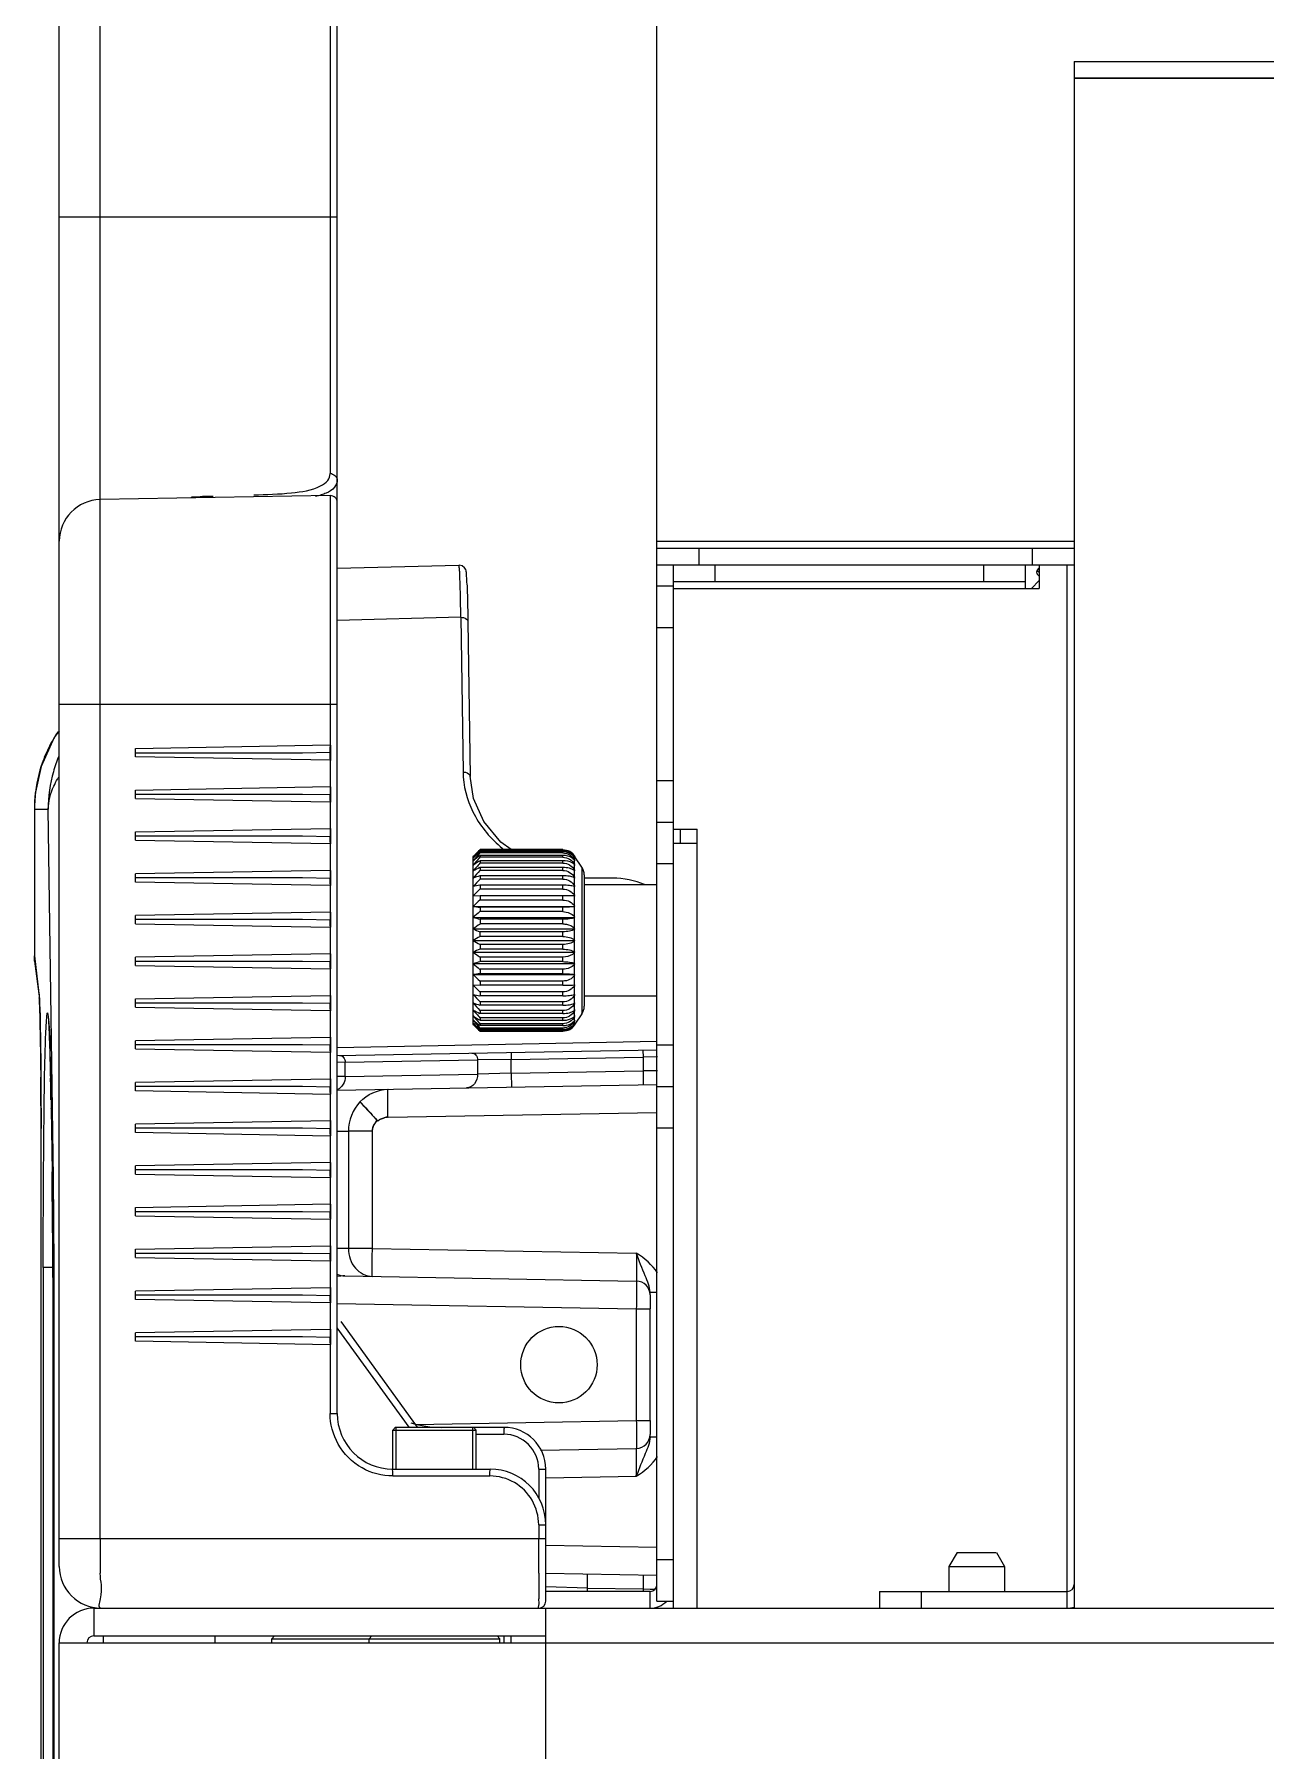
# Model space of a CAD drawing. Header units: millimetres. Extents: x 10297564 to 11610295, y -9287743 to -8409454.
# Drawn here: x 10484509 to 10486286, y -9109361 to -9106885 of the extents above; entities that cross this region are included whole.
import ezdxf

# ---------------------------------------------------------------- set-up
doc = ezdxf.new("R2010")
doc.units = ezdxf.units.MM
doc.header["$LTSCALE"] = 100
doc.layers.add('-0', color=7, linetype='Continuous')

# ---------------------------------------------------------------- blocks, each defined once
blk = doc.blocks.new('인버터 외형도')
at = {"layer": '-0', "linetype": 'Continuous'}
for p, q in [((86854.2, 29487.4), (86854.2, 31526.4)), ((86553.2, 29321.9), (86553.2, 31484.5)), ((86597.6, 29352), (86597.6, 31454.4)), ((86846.5, 31458.7), (86846.5, 30504.4)), ((87200.3, 30405.4), (87200.3, 31311.4)), ((87651.8, 30950.2), (87651.8, 30932.1)), ((87651.8, 30950.2), (98803.1, 30950.2)), ((87651.8, 30932.1), (87651.8, 29276.7)), ((88243.2, 30932.1), (87651.8, 30932.1)), ((87651.8, 30932.1), (88268.8, 30932.1)), ((86854.2, 30781.6), (86553.2, 30781.6)), ((86846.5, 30480.5), (86597.6, 30476.2)), ((86696.1, 30478), (86696.1, 30477.9)), ((86846.5, 30480.5), (86846.5, 30210.3)), ((87200.3, 30431), (87651.8, 30431)), ((87200.3, 30423.5), (87651.8, 30423.5)), ((87245.5, 30423.5), (87245.5, 30405.4)), ((87606.7, 30405.4), (87606.7, 30423.5)), ((86854.2, 30401.8), (86986, 30405.2)), ((86986, 30405.2), (86986.1, 30405.2)), ((87200.3, 29284.3), (87200.3, 30405.4)), ((87200.3, 30405.4), (87651.8, 30405.4)), ((87218.4, 30385.7), (87218.4, 30405.4)), ((87263.5, 30387.4), (87263.5, 30405.4)), ((87554, 30387.4), (87554, 30405.4)), ((87599.1, 30379.8), (87599.1, 30405.4)), ((87612, 30399.6), (87614.2, 30401.8)), ((87614.2, 30405.4), (87614.2, 30379.8)), ((87644.3, 29276.7), (87644.3, 30405.4)), ((86994.8, 30383.9), (86994.6, 30387.6)), ((87200.3, 30382.8), (87218.4, 30382.8)), ((87218.4, 30387.4), (87599.1, 30387.4)), ((87218.4, 30122.5), (87218.4, 30386.1)), ((87605.6, 30379.8), (87614.2, 30388.7)), ((87612, 30399.6), (87614.2, 30397.5)), ((87612, 30395.4), (87614.2, 30393.2)), ((87218.4, 30379.8), (87614.2, 30379.8)), ((86988, 30348.8), (86854.2, 30345.3)), ((86988, 30348.8), (86990.4, 30181.4)), ((86995.6, 30344.1), (86998, 30176.7)), ((87200.3, 30337.7), (87218.4, 30337.7)), ((86553.2, 30254.9), (86854.2, 30254.9)), ((86553.2, 30225.9), (86547.9, 30218.8)), ((86846.5, 30210.3), (86636, 30206.6)), ((86636, 30197.8), (86636, 30206.7)), ((86636, 30202.2), (86695.9, 30202.2)), ((86846.5, 30194.2), (86636, 30197.9)), ((86695.9, 30202.2), (86816.5, 30202.2)), ((86816.5, 30202.2), (86846.7, 30202.8)), ((86846.8, 30210.5), (86846.8, 30194)), ((86846.5, 30194.2), (86846.5, 30165.2)), ((86527.5, 30159.7), (86527.5, 30159.6)), ((86846.5, 30165.2), (86636, 30161.5)), ((86636, 30152.6), (86636, 30161.6)), ((86846.7, 30161.3), (86846.7, 30157.1)), ((86846.8, 30165.3), (86846.8, 30148.9)), ((87200.3, 30172.2), (87218.4, 30172.2)), ((86526.4, 30141.1), (86526.4, 29982.4)), ((86526.4, 30141.1), (86541.5, 30141.1)), ((86547, 29741.9), (86541.5, 30141.1)), ((86695.9, 30157.1), (86636, 30157.1)), ((86636, 30152.7), (86846.5, 30149.1)), ((86816.5, 30157.1), (86695.9, 30157.1)), ((86846.7, 30156.6), (86816.5, 30157.1)), ((86846.5, 30149.1), (86846.5, 30120)), ((87200.3, 30127), (87218.4, 30127)), ((87218.4, 30119.5), (87218.4, 30122.5)), ((86846.5, 30120), (86636, 30116.3)), ((86636, 30107.5), (86636, 30116.5)), ((86695.9, 30112), (86636, 30112)), ((86636, 30107.6), (86846.5, 30103.9)), ((86816.5, 30112), (86695.9, 30112)), ((86846.7, 30111.4), (86816.5, 30112)), ((86846.5, 30103.9), (86846.5, 30074.9)), ((86846.7, 30116.1), (86846.7, 30112)), ((86846.8, 30120.2), (86846.8, 30103.7)), ((87218.4, 29886.2), (87218.4, 30119.5)), ((87218.4, 30119.5), (87244, 30119.5)), ((87218.4, 30104.4), (87244, 30104.4)), ((87225.9, 30104.4), (87225.9, 30119.5)), ((87244, 29276.7), (87244, 30119.5)), ((87001.2, 29908.4), (87001.2, 30089.8)), ((87001.9, 30089), (87001.2, 30088.5)), ((87007.1, 30095.7), (87008.6, 30097.2)), ((87008.8, 30097.1), (87007.3, 30095.6)), ((87008, 30095.7), (87008.8, 30096.5)), ((87008.6, 30097.2), (87008.8, 30097.4)), ((87098.5, 30097.4), (87008.8, 30097.4)), ((87008.8, 30097.1), (87008.8, 30096.5)), ((87098.5, 30097.1), (87008.8, 30097.1)), ((87098.5, 30096.5), (87008.8, 30096.5)), ((87008.8, 30095), (87008.8, 30093.8)), ((87098.5, 30095), (87008.8, 30095)), ((87098.5, 30093.8), (87008.8, 30093.8)), ((87008.8, 30091.1), (87008.8, 30089.2)), ((87098.5, 30091.1), (87008.8, 30091.1)), ((87098.5, 30089.2), (87008.8, 30089.2)), ((87008.8, 30085.4), (87008.8, 30082.9)), ((87098.5, 30085.4), (87008.8, 30085.4)), ((87098.5, 30096.5), (87098.5, 30097.1)), ((87098.5, 30093.8), (87098.5, 30095)), ((87098.5, 30089.2), (87098.5, 30091.1)), ((87098.5, 30082.9), (87098.5, 30085.4)), ((87111, 30089.3), (87111, 30090.6)), ((87111, 30090.6), (87111.6, 30089.8)), ((87111.6, 30089.8), (87111, 30090.6)), ((87111.1, 30089.2), (87111, 30089.3)), ((87111, 30086.3), (87111, 30089.2)), ((87111, 30089.2), (87111.6, 30088.5)), ((87111.2, 30086.1), (87111, 30086.3)), ((87111, 30081.6), (87111, 30086)), ((87111, 30086), (87111.6, 30085.4)), ((87111.6, 30088.5), (87111.1, 30089.2)), ((87111.6, 30085.4), (87111.2, 30086.1)), ((87119.1, 30078.6), (87111.6, 30089.8)), ((86846.5, 30074.9), (86636, 30071.2)), ((86636, 30062.3), (86636, 30071.3)), ((86695.9, 30066.8), (86636, 30066.8)), ((86816.5, 30066.8), (86695.9, 30066.8)), ((86846.7, 30066.3), (86816.5, 30066.8)), ((86846.7, 30071), (86846.7, 30066.8)), ((86846.8, 30075), (86846.8, 30058.6)), ((87098.5, 30082.9), (87008.8, 30082.9)), ((87008.8, 30078.1), (87008.8, 30074.9)), ((87098.5, 30078.1), (87008.8, 30078.1)), ((87098.5, 30074.9), (87008.8, 30074.9)), ((87008.8, 30069.2), (87008.8, 30065.5)), ((87098.5, 30069.2), (87008.8, 30069.2)), ((87098.5, 30074.9), (87098.5, 30078.1)), ((87098.5, 30065.5), (87098.5, 30069.2)), ((87111.2, 30081.3), (87111, 30081.6)), ((87111, 30075.3), (87111, 30081.2)), ((87111, 30081.2), (87111.6, 30080.6)), ((87111.3, 30074.9), (87111, 30075.3)), ((87111, 30067.5), (87111, 30074.7)), ((87111, 30074.7), (87111.6, 30074.3)), ((87111.3, 30067), (87111, 30067.5)), ((87111, 30058.3), (87111, 30066.8)), ((87111, 30066.8), (87111.6, 30066.5)), ((87111.6, 30080.6), (87111.2, 30081.3)), ((87111.6, 30074.3), (87111.3, 30074.9)), ((87111.6, 30066.5), (87111.3, 30067)), ((87119.1, 30078.6), (87119.1, 29919.6)), ((87121.6, 30070.2), (87121.6, 29927.9)), ((87152.2, 30066.4), (87121.6, 30066.6)), ((87218.4, 30081.9), (87200.3, 30081.9)), ((87218.4, 29276.7), (87218.4, 30081.9)), ((86636, 30062.4), (86846.5, 30058.8)), ((86846.5, 30058.8), (86846.5, 30029.7)), ((87098.5, 30065.5), (87008.8, 30065.5)), ((87008.8, 30058.9), (87008.8, 30054.8)), ((87098.5, 30058.9), (87008.8, 30058.9)), ((87098.5, 30054.8), (87008.8, 30054.8)), ((87098.5, 30054.8), (87098.5, 30058.9)), ((87111.3, 30057.9), (87111, 30058.3)), ((87111, 30048), (87111, 30057.6)), ((87111, 30057.6), (87111.6, 30057.4)), ((87111.3, 30047.6), (87111, 30048)), ((87111.6, 30057.4), (87111.3, 30057.9)), ((87200.3, 30059.3), (87121.6, 30059.3)), ((86846.5, 30029.7), (86636, 30026)), ((86846.8, 30029.9), (86846.8, 30013.4)), ((87008.8, 30047.5), (87001.2, 30047.2)), ((87001.2, 30036), (87111.6, 30036)), ((87008.8, 30047.5), (87008.8, 30042.9)), ((87098.5, 30047.5), (87008.8, 30047.5)), ((87098.5, 30042.9), (87008.8, 30042.9)), ((87008.8, 30035.1), (87008.8, 30030.3)), ((87098.5, 30035.1), (87008.8, 30035.1)), ((87098.5, 30030.3), (87008.8, 30030.3)), ((87098.5, 30042.9), (87098.5, 30047.5)), ((87098.5, 30030.3), (87098.5, 30035.1)), ((87111, 30036.8), (87111, 30047.2)), ((87111, 30047.2), (87111.6, 30047.2)), ((87111.6, 30036), (87111, 30036.8)), ((87111, 30035.9), (87111.6, 30036)), ((87111, 30024.8), (87111, 30035.9)), ((87111.6, 30047.2), (87111.3, 30047.6)), ((86636, 30017.2), (86636, 30026.2)), ((86695.9, 30021.7), (86636, 30021.7)), ((86636, 30017.3), (86846.5, 30013.6)), ((86816.5, 30021.7), (86695.9, 30021.7)), ((86846.7, 30021.1), (86816.5, 30021.7)), ((86846.5, 30013.6), (86846.5, 29984.6)), ((86846.7, 30025.8), (86846.7, 30021.7)), ((87001.2, 30024.1), (87111.6, 30024.1)), ((87001.2, 30011.7), (87111.6, 30011.7)), ((87008.8, 30022), (87008.8, 30017)), ((87098.5, 30022), (87008.8, 30022)), ((87098.5, 30017), (87008.8, 30017)), ((87098.5, 30017), (87098.5, 30022)), ((87111.6, 30024.1), (87111, 30024.8)), ((87111, 30023.9), (87111.6, 30024.1)), ((87111, 30012.3), (87111, 30023.9)), ((87111.6, 30011.7), (87111, 30012.3)), ((87111, 30011.4), (87111.6, 30011.7)), ((87111, 29999.6), (87111, 30011.4)), ((87001.2, 29999.1), (87111.6, 29999.1)), ((87008.8, 30003.4), (87008.8, 30008.5)), ((87098.5, 30008.5), (87008.8, 30008.5)), ((87098.5, 30003.4), (87008.8, 30003.4)), ((87008.8, 29994.8), (87008.8, 29989.7)), ((87098.5, 29994.8), (87008.8, 29994.8)), ((87098.5, 30003.4), (87098.5, 30008.5)), ((87098.5, 29989.7), (87098.5, 29994.8)), ((87111.6, 29999.1), (87111, 29999.6)), ((87111, 29998.6), (87111.6, 29999.1)), ((87111, 29986.8), (87111, 29998.6)), ((86526.7, 29976.8), (86526.4, 29982.4)), ((86526.4, 29982.4), (86531.4, 29941.6)), ((86526.7, 29976.8), (86531.8, 29936)), ((86846.5, 29984.6), (86636, 29980.9)), ((86636, 29972), (86636, 29981)), ((86695.9, 29976.5), (86636, 29976.5)), ((86816.5, 29976.5), (86695.9, 29976.5)), ((86846.7, 29976), (86816.5, 29976.5)), ((86846.7, 29980.7), (86846.7, 29976.5)), ((86846.8, 29984.7), (86846.8, 29968.3)), ((87001.2, 29986.5), (87111.6, 29986.5)), ((87001.2, 29974.1), (87111.6, 29974.1)), ((87098.5, 29989.7), (87008.8, 29989.7)), ((87008.8, 29981.2), (87008.8, 29976.2)), ((87098.5, 29981.2), (87008.8, 29981.2)), ((87098.5, 29976.2), (87008.8, 29976.2)), ((87098.5, 29976.2), (87098.5, 29981.2)), ((87111.6, 29986.5), (87111, 29986.8)), ((87111, 29985.9), (87111.6, 29986.5)), ((87111, 29974.3), (87111, 29985.9)), ((87111.6, 29974.1), (87111, 29974.3)), ((87111, 29973.4), (87111.6, 29974.1)), ((87111, 29962.3), (87111, 29973.4)), ((86636, 29972.1), (86846.5, 29968.5)), ((86846.5, 29968.5), (86846.5, 29939.4)), ((87001.2, 29962.2), (87111.6, 29962.2)), ((87008.8, 29967.9), (87008.8, 29963.1)), ((87098.5, 29967.9), (87008.8, 29967.9)), ((87098.5, 29963.1), (87008.8, 29963.1)), ((87008.8, 29955.2), (87008.8, 29950.7)), ((87098.5, 29955.2), (87008.8, 29955.2)), ((87098.5, 29963.1), (87098.5, 29967.9)), ((87098.5, 29950.7), (87098.5, 29955.2)), ((87111.6, 29962.2), (87111, 29962.3)), ((87111, 29961.4), (87111.6, 29962.2)), ((87111, 29951), (87111, 29961.4)), ((86531.4, 29941.6), (86531.8, 29936)), ((86846.5, 29939.4), (86636, 29935.7)), ((86846.8, 29939.6), (86846.8, 29923.1)), ((87001.2, 29951), (87008.8, 29950.7)), ((87098.5, 29950.7), (87008.8, 29950.7)), ((87008.8, 29943.4), (87008.8, 29939.3)), ((87098.5, 29943.4), (87008.8, 29943.4)), ((87098.5, 29939.3), (87008.8, 29939.3)), ((87098.5, 29939.3), (87098.5, 29943.4)), ((87111.6, 29951), (87111, 29951)), ((87111, 29950.2), (87111.4, 29950.7)), ((87111, 29940.6), (87111, 29950.2)), ((87111.6, 29940.8), (87111, 29940.6)), ((87111, 29939.9), (87111.4, 29940.4)), ((87111, 29931.4), (87111, 29939.9)), ((87111.4, 29950.7), (87111.6, 29951)), ((87111.4, 29940.4), (87111.6, 29940.8)), ((87200.3, 29938.9), (87121.6, 29938.9)), ((86636, 29926.9), (86636, 29935.9)), ((86695.9, 29931.4), (86636, 29931.4)), ((86636, 29927), (86846.5, 29923.3)), ((86816.5, 29931.4), (86695.9, 29931.4)), ((86846.7, 29930.8), (86816.5, 29931.4)), ((86846.5, 29923.3), (86846.5, 29894.3)), ((86846.7, 29935.5), (86846.7, 29931.4)), ((87008.8, 29932.7), (87008.8, 29929)), ((87098.5, 29932.7), (87008.8, 29932.7)), ((87098.5, 29929), (87008.8, 29929)), ((87008.8, 29923.3), (87008.8, 29920.1)), ((87098.5, 29923.3), (87008.8, 29923.3)), ((87098.5, 29920.1), (87008.8, 29920.1)), ((87098.5, 29929), (87098.5, 29932.7)), ((87098.5, 29920.1), (87098.5, 29923.3)), ((87111.6, 29931.7), (87111, 29931.4)), ((87111, 29930.7), (87111.3, 29931.2)), ((87111, 29923.4), (87111, 29930.7)), ((87111.6, 29923.9), (87111, 29923.4)), ((87111, 29922.9), (87111.3, 29923.4)), ((87111, 29917), (87111, 29922.9)), ((87111.3, 29931.2), (87111.6, 29931.7)), ((87111.3, 29923.4), (87111.6, 29923.9)), ((87119.1, 29919.6), (87111.6, 29908.4)), ((87001.2, 29909.7), (87001.9, 29909.1)), ((87008.6, 29901), (87007.1, 29902.4)), ((87007.3, 29902.6), (87008.8, 29901.1)), ((87008.8, 29901.7), (87008, 29902.4)), ((87008.8, 29900.8), (87008.6, 29901)), ((87008.8, 29915.3), (87008.8, 29912.7)), ((87098.5, 29915.3), (87008.8, 29915.3)), ((87098.5, 29912.7), (87008.8, 29912.7)), ((87008.8, 29909), (87008.8, 29907)), ((87098.5, 29909), (87008.8, 29909)), ((87098.5, 29907), (87008.8, 29907)), ((87008.8, 29904.4), (87008.8, 29903.1)), ((87098.5, 29904.4), (87008.8, 29904.4)), ((87098.5, 29903.1), (87008.8, 29903.1)), ((87008.8, 29901.7), (87008.8, 29901.1)), ((87098.5, 29901.7), (87008.8, 29901.7)), ((87098.5, 29901.1), (87008.8, 29901.1)), ((87098.5, 29900.8), (87008.8, 29900.8)), ((87098.5, 29912.7), (87098.5, 29915.3)), ((87098.5, 29907), (87098.5, 29909)), ((87098.5, 29903.1), (87098.5, 29904.4)), ((87098.5, 29901.1), (87098.5, 29901.7)), ((87111.6, 29917.5), (87111, 29917)), ((87111, 29916.6), (87111.3, 29917.1)), ((87111, 29912.1), (87111, 29916.6)), ((87111.6, 29912.8), (87111, 29912.1)), ((87111, 29911.9), (87111.3, 29912.3)), ((87111, 29909), (87111, 29911.9)), ((87111.6, 29909.7), (87111, 29909)), ((87111, 29908.8), (87111.3, 29909.3)), ((87111, 29907.6), (87111, 29908.8)), ((87111.6, 29908.4), (87111, 29907.6)), ((87111, 29907.6), (87111.6, 29908.4)), ((87111.3, 29917.1), (87111.6, 29917.5)), ((87111.3, 29912.3), (87111.6, 29912.8)), ((87111.3, 29909.3), (87111.6, 29909.7)), ((86846.5, 29894.3), (86636, 29890.6)), ((86636, 29881.7), (86636, 29890.7)), ((86695.9, 29886.2), (86636, 29886.2)), ((86636, 29881.8), (86846.5, 29878.2)), ((86816.5, 29886.2), (86695.9, 29886.2)), ((86846.7, 29885.7), (86816.5, 29886.2)), ((86846.7, 29890.4), (86846.7, 29886.2)), ((86846.8, 29894.4), (86846.8, 29878)), ((86854.2, 29883.3), (87200.3, 29890.3)), ((86854.2, 29874.8), (87200.3, 29880.8)), ((87185.2, 29880.5), (87185.3, 29873)), ((87200.3, 29886.2), (87218.4, 29886.2)), ((86846.5, 29878.2), (86846.5, 29849.1)), ((86862.9, 29867.3), (86854.2, 29867.1)), ((86862.9, 29867.3), (87006.2, 29869.8)), ((86862.9, 29852.1), (86862.9, 29867.3)), ((87042.6, 29870.5), (87006.2, 29869.8)), ((87006.2, 29869.8), (87006.2, 29854.6)), ((87042.5, 29878), (87042.6, 29870.5)), ((87042.6, 29870.5), (87185.3, 29873)), ((87042.6, 29855.5), (87042.6, 29870.5)), ((87200.8, 29873.2), (87185.3, 29873)), ((87185.3, 29873), (87185.3, 29858)), ((86533.4, 29858.8), (86533.5, 29851.2)), ((86846.5, 29849.1), (86636, 29845.4)), ((86636, 29836.6), (86636, 29845.6)), ((86846.7, 29845.2), (86846.7, 29841.1)), ((86846.8, 29849.3), (86846.8, 29832.8)), ((86862.9, 29852.1), (86854.2, 29851.9)), ((86862.9, 29852.1), (87006.2, 29854.6)), ((87042.6, 29855.5), (87006.2, 29854.6)), ((87042.6, 29855.5), (87185.3, 29858)), ((87042.6, 29855.5), (87042.9, 29840.4)), ((87200.8, 29858.1), (87185.3, 29858)), ((87185.3, 29858), (87185.5, 29842.9)), ((86544.4, 29826.7), (86544.5, 29817.5)), ((86695.9, 29841.1), (86636, 29841.1)), ((86636, 29836.7), (86846.5, 29833)), ((86816.5, 29841.1), (86695.9, 29841.1)), ((86846.7, 29840.5), (86816.5, 29841.1)), ((86846.5, 29833), (86846.5, 29804)), ((86854.2, 29837.1), (87200.3, 29843.2)), ((87200.3, 29841.1), (87218.4, 29841.1)), ((86544.5, 29817.5), (86545.5, 29749.5)), ((86544.5, 29816.8), (86544.5, 29817.5)), ((86544.5, 29816.8), (86545.5, 29748.8)), ((86909.3, 29808), (87200.3, 29813.1)), ((86533.6, 27478.7), (86533.6, 29795.6)), ((86846.5, 29804), (86636, 29800.3)), ((86636, 29791.4), (86636, 29800.4)), ((86695.9, 29795.9), (86636, 29795.9)), ((86636, 29791.6), (86846.5, 29787.9)), ((86794, 29795.9), (86695.9, 29795.9)), ((86816.5, 29795.9), (86794, 29795.9)), ((86846.7, 29795.4), (86816.5, 29795.9)), ((86846.5, 29787.9), (86846.5, 29758.8)), ((86846.7, 29800.1), (86846.7, 29795.9)), ((86846.8, 29804.2), (86846.8, 29787.7)), ((86854.2, 29792.7), (86866.3, 29792.9)), ((86866.3, 29792.9), (86866.3, 29666)), ((86892.3, 29792.9), (86866.3, 29792.9)), ((86892.3, 29665.7), (86892.3, 29792.9)), ((86897.9, 29804.1), (86897.5, 29804.4)), ((86898.3, 29803.6), (86897.9, 29804.1)), ((87218.4, 29795.9), (87200.3, 29795.9)), ((86846.5, 29758.8), (86636, 29755.2)), ((86636, 29746.3), (86636, 29755.3)), ((86695.9, 29750.8), (86636, 29750.8)), ((86794, 29750.8), (86695.9, 29750.8)), ((86816.5, 29750.8), (86794, 29750.8)), ((86846.7, 29750.3), (86816.5, 29750.8)), ((86846.7, 29754.9), (86846.7, 29750.8)), ((86846.8, 29759), (86846.8, 29742.6)), ((86545.5, 29749.5), (86545.5, 29748.8)), ((86545.5, 29749.5), (86545.5, 29748.9)), ((86545.5, 29748.8), (86545.6, 29742.2)), ((86636, 29746.4), (86846.5, 29742.7)), ((86846.5, 29742.7), (86846.5, 29713.7)), ((86846.5, 29713.7), (86636, 29710)), ((86846.8, 29713.9), (86846.8, 29697.4)), ((86636, 29701.1), (86636, 29710.1)), ((86695.9, 29705.6), (86636, 29705.6)), ((86636, 29701.3), (86846.5, 29697.6)), ((86816.5, 29705.6), (86695.9, 29705.6)), ((86846.7, 29705.1), (86816.5, 29705.6)), ((86846.5, 29697.6), (86846.5, 29668.5)), ((86846.7, 29709.8), (86846.7, 29705.6)), ((86547.5, 29670.8), (86547.4, 28226.4)), ((86846.5, 29668.5), (86636, 29664.9)), ((86636, 29656), (86636, 29665)), ((86695.9, 29660.5), (86636, 29660.5)), ((86816.5, 29660.5), (86695.9, 29660.5)), ((86846.7, 29660), (86816.5, 29660.5)), ((86846.7, 29664.7), (86846.7, 29660.5)), ((86846.8, 29668.7), (86846.8, 29652.3)), ((86866.3, 29666), (86854.2, 29666)), ((86892.3, 29665.7), (86866.3, 29665.7)), ((86892.3, 29665.7), (87178, 29660.7)), ((86536, 29645.4), (86536, 27689.1)), ((86546.5, 29645.4), (86536, 29645.4)), ((86636, 29656.1), (86846.5, 29652.4)), ((86846.5, 29652.4), (86846.5, 29623.4)), ((86846.5, 29623.4), (86636, 29619.7)), ((86846.8, 29623.6), (86846.8, 29607.1)), ((86862.5, 29636.2), (87178, 29630.6)), ((86636, 29610.8), (86636, 29619.8)), ((86695.9, 29615.3), (86636, 29615.3)), ((86636, 29611), (86846.5, 29607.3)), ((86816.5, 29615.3), (86695.9, 29615.3)), ((86846.7, 29614.8), (86816.5, 29615.3)), ((86846.5, 29607.3), (86846.5, 29578.2)), ((86846.7, 29619.5), (86846.7, 29615.3)), ((86854.2, 29606.2), (87178, 29600.6)), ((87192.8, 29615.6), (87192.8, 29618.4)), ((87200.3, 29618.4), (87192.8, 29618.4)), ((87192.8, 29615.6), (87192.8, 29600.6)), ((86941.2, 29472.4), (86858.5, 29586.9)), ((87178, 29600.6), (87178, 29479.6)), ((87178, 29600.6), (87192.8, 29600.6)), ((87192.8, 29548.2), (87192.8, 29600.6)), ((86846.5, 29578.2), (86636, 29574.6)), ((86636, 29565.7), (86636, 29574.7)), ((86695.9, 29570.2), (86636, 29570.2)), ((86636, 29565.8), (86846.5, 29562.1)), ((86816.5, 29570.2), (86695.9, 29570.2)), ((86846.7, 29569.7), (86816.5, 29570.2)), ((86846.7, 29574.4), (86846.7, 29570.2)), ((86846.8, 29578.4), (86846.8, 29562)), ((86932, 29472.4), (86854.2, 29580.1)), ((86846.5, 29562.1), (86846.5, 29487.4)), ((86546.7, 27689.1), (86546.8, 29539.9)), ((87192.8, 29479.6), (87192.8, 29524.1)), ((86846.5, 29487.4), (86854.2, 29487.4)), ((86917.4, 29472.4), (86914.4, 29469.4)), ((86917.4, 29472.4), (87001.7, 29472.4)), ((86918.2, 29427.2), (86918.2, 29472.4)), ((86938.9, 29475.5), (87178, 29479.6)), ((87000.9, 29427.2), (87000.9, 29472.4)), ((87001.7, 29472.4), (87004.7, 29469.4)), ((87001.7, 29472.4), (87034.8, 29472.4)), ((87178, 29479.6), (87192.8, 29479.6)), ((87192.8, 29479.6), (87192.8, 29464.6)), ((86914.4, 29427.2), (86914.4, 29469.4)), ((86914.4, 29469.4), (87004.7, 29469.4)), ((87004.7, 29427.2), (87004.7, 29469.4)), ((87004.7, 29464.8), (87034.7, 29464.8)), ((87192.8, 29461.8), (87192.8, 29464.6)), ((87194.8, 29461.8), (87192.8, 29461.8)), ((87200.3, 29461.8), (87194.8, 29461.8)), ((87074.4, 29447.7), (87178, 29449.5)), ((86914.3, 29419.7), (87019.6, 29419.7)), ((86914.4, 29427.2), (87019.7, 29427.2)), ((87072.3, 29427.2), (87072.3, 29395.5)), ((87072.3, 29427.2), (87079.9, 29427.2)), ((87079.9, 29367), (87079.9, 29427.2)), ((87079.9, 29417.7), (87178, 29419.4)), ((87072.3, 29367), (87072.3, 29352)), ((87072.3, 29367), (87079.9, 29367)), ((87079.9, 29284.3), (87079.9, 29367)), ((86553.2, 29352), (87072.3, 29352)), ((87072.3, 29352), (87079.9, 29352)), ((87200.3, 29342.4), (87079.9, 29344.5)), ((87200.3, 29329.4), (87218.4, 29329.4)), ((87525.2, 29336.9), (87516.4, 29321.6)), ((87525.3, 29336.9), (87567.6, 29336.9)), ((87567.7, 29336.9), (87576.6, 29321.6)), ((87072.3, 29314.5), (87072.3, 29321.4)), ((87079.9, 29314.4), (87200.3, 29312.3)), ((87125.1, 29298.5), (87125.3, 29313.6)), ((87185.5, 29312.5), (87185.3, 29297.5)), ((87516.4, 29321.6), (87516.4, 29294.8)), ((87516.4, 29321.6), (87576.6, 29321.6)), ((87576.6, 29321.6), (87576.6, 29294.8)), ((87125.1, 29298.5), (87079.9, 29299.6)), ((87192.8, 29294.8), (87079.9, 29294.8)), ((87125.1, 29294.8), (87125.1, 29298.5)), ((87125.1, 29298.5), (87185.3, 29297.5)), ((87185.3, 29297.5), (87185.3, 29294.8)), ((87185.3, 29297.5), (87193.1, 29297.4)), ((87192.8, 29276.7), (87192.8, 29294.8)), ((87193.1, 29297.4), (87198.8, 29297.3)), ((87441.1, 29294.8), (87441.1, 29276.7)), ((87441.1, 29294.8), (87644.3, 29294.8)), ((87486.3, 29294.8), (87486.3, 29276.7)), ((86590.8, 29276.7), (86590.8, 29246.6)), ((86590.8, 29276.7), (99608.2, 29276.7)), ((87079.9, 26695.8), (87079.9, 29276.7)), ((87200.3, 29284.3), (87218.4, 29284.3)), ((87200.3, 29276.7), (87200.3, 29277.9)), ((86553.2, 26695.8), (86553.2, 29239.1)), ((86553.2, 29239.1), (99645.8, 29239.1)), ((86590.8, 29246.6), (87079.9, 29246.6)), ((86601.4, 29239.1), (86601.4, 29246.6)), ((86721.7, 29246.6), (86721.7, 29239.1)), ((86786.5, 29246.6), (86783.5, 29243.6)), ((86783.5, 29239.1), (86783.5, 29243.6)), ((86783.5, 29243.6), (86888.8, 29243.6)), ((86891.8, 29246.6), (86888.8, 29243.6)), ((86888.8, 29239.1), (86888.8, 29243.6)), ((86888.8, 29243.6), (87030.3, 29243.6)), ((87027.3, 29246.6), (87030.3, 29243.6)), ((87030.3, 29239.1), (87030.3, 29243.6)), ((87034.8, 29239.1), (87034.8, 29246.6)), ((87042.3, 29246.6), (87042.3, 29239.1))]:
    blk.add_line(p, q, dxfattribs=at)
for points in [[(86994.6, 30387.6), (86994.5, 30389.6), (86994.4, 30391.4), (86994.3, 30392.9), (86994.3, 30394.3), (86994.2, 30395.5), (86994.1, 30396.5), (86994, 30397.4), (86993.8, 30398.2), (86993.7, 30399.1), (86993.3, 30400.4), (86992.1, 30402.4), (86989.3, 30404.5), (86986.1, 30405.2)], [(86547.9, 30218.8), (86533.6, 30187.3), (86527.5, 30159.6)], [(86846.7, 30202.2), (86846.7, 30205.4), (86846.7, 30208.1), (86846.8, 30209.9), (86846.8, 30210.5)], [(86846.7, 30196.4), (86846.7, 30199.1), (86846.7, 30202.2)], [(86846.8, 30194), (86846.8, 30194.6), (86846.7, 30196.4)], [(86527.5, 30159.6), (86527.1, 30156.1), (86526.4, 30145.1), (86526.4, 30141.1)], [(86846.8, 30165.3), (86846.7, 30164.2), (86846.7, 30161.3)], [(87042.4, 30097.4), (87031.4, 30105.6), (87012.9, 30127.9), (87001.6, 30152.9), (86998, 30176.8)], [(86846.7, 30151.2), (86846.7, 30154), (86846.7, 30157.1)], [(86846.8, 30148.9), (86846.8, 30149.5), (86846.7, 30151.2)], [(86846.8, 30120.2), (86846.7, 30119.1), (86846.7, 30116.1)], [(86846.7, 30106.1), (86846.7, 30108.8), (86846.7, 30112)], [(86846.8, 30103.7), (86846.8, 30104.3), (86846.7, 30106.1)], [(86846.8, 30075), (86846.7, 30073.9), (86846.7, 30071)], [(86846.7, 30060.9), (86846.7, 30063.7), (86846.7, 30066.8)], [(86846.8, 30058.6), (86846.8, 30059.2), (86846.7, 30060.9)], [(86846.8, 30029.9), (86846.7, 30028.8), (86846.7, 30025.8)], [(86846.7, 30015.8), (86846.7, 30018.6), (86846.7, 30021.7)], [(86846.8, 30013.4), (86846.8, 30014), (86846.7, 30015.8)], [(86526.4, 29982.4), (86526.5, 29978.9), (86526.7, 29976.7)], [(86846.8, 29984.7), (86846.7, 29983.6), (86846.7, 29980.7)], [(86846.7, 29970.6), (86846.7, 29973.4), (86846.7, 29976.5)], [(86846.8, 29968.3), (86846.8, 29968.9), (86846.7, 29970.6)], [(86846.8, 29939.6), (86846.7, 29938.5), (86846.7, 29935.5)], [(86846.7, 29925.5), (86846.7, 29928.3), (86846.7, 29931.4)], [(86846.8, 29923.1), (86846.8, 29923.7), (86846.7, 29925.5)], [(86846.8, 29894.4), (86846.7, 29893.3), (86846.7, 29890.4)], [(86846.7, 29880.3), (86846.7, 29883.1), (86846.7, 29886.2)], [(86846.8, 29878), (86846.8, 29878.6), (86846.7, 29880.3)], [(86846.8, 29849.3), (86846.7, 29848.2), (86846.7, 29845.2)], [(86846.7, 29835.2), (86846.7, 29838), (86846.7, 29841.1)], [(86846.8, 29832.8), (86846.8, 29833.5), (86846.7, 29835.2)], [(86846.8, 29804.2), (86846.7, 29803), (86846.7, 29800.1)], [(86846.7, 29790.1), (86846.7, 29792.8), (86846.7, 29795.9)], [(86846.8, 29787.7), (86846.8, 29788.3), (86846.7, 29790.1)], [(86846.8, 29759), (86846.7, 29757.9), (86846.7, 29754.9)], [(86846.7, 29744.9), (86846.7, 29747.7), (86846.7, 29750.8)], [(86846.8, 29742.6), (86846.8, 29743.2), (86846.7, 29744.9)], [(86846.8, 29713.9), (86846.7, 29712.7), (86846.7, 29709.8)], [(86846.7, 29699.8), (86846.7, 29702.5), (86846.7, 29705.6)], [(86846.8, 29697.4), (86846.8, 29698), (86846.7, 29699.8)], [(86846.8, 29668.7), (86846.7, 29667.6), (86846.7, 29664.7)], [(86846.7, 29654.6), (86846.7, 29657.4), (86846.7, 29660.5)], [(86846.8, 29652.3), (86846.8, 29652.9), (86846.7, 29654.6)], [(86846.8, 29623.6), (86846.7, 29622.5), (86846.7, 29619.5)], [(86846.7, 29609.5), (86846.7, 29612.2), (86846.7, 29615.3)], [(86846.8, 29607.1), (86846.8, 29607.7), (86846.7, 29609.5)], [(86846.8, 29578.4), (86846.7, 29577.3), (86846.7, 29574.4)], [(86846.8, 29562), (86846.8, 29562.6), (86846.7, 29564.3), (86846.7, 29567.1), (86846.7, 29570.2)], [(87019.6, 29419.7), (87019.6, 29423.5), (87019.7, 29426.2), (87019.7, 29427.2)]]:
    blk.add_lwpolyline(points, dxfattribs=at)
blk.add_circle((87094.2, 29540.1), 41.4, dxfattribs=at)
for centre, radius, start, end in [((86598.4, 30431), 45.1, 91, 180), ((86846.7, 30473), 7.52, 0, 91), ((87614.2, 30397.5), 3.01, 135, 225), ((86676.8, 30140.9), 150.6, 146.0958, 152.9969), ((86676.8, 30141.2), 150.4, 158.1335, 172.9435), ((86674.7, 30142), 148.2, 155.5951, 158.1193), ((86674.8, 30142), 148.3, 153.0053, 155.5899), ((86692.2, 30141), 150.8, 157.6711, 164.3322), ((86692.6, 30141), 151.2, 164.3731, 179.9643), ((87086.3, 30182.7), 95.9, 180.8025, 184.1582), ((86678.9, 30141.1), 152.5, 172.9898, 174.673), ((86619.5, 30131.9), 79.8, 146.4797, 148.1778), ((86678.9, 30141.1), 152.6, 174.6733, 178.1822), ((86679, 30141.1), 152.6, 178.1825, 179.9988), ((87671.1, 29470.9), 911.1, 136.698, 137.3233), ((87619.8, 29482.8), 866.6, 134.99, 135.5443), ((87596.9, 29481.2), 851.6, 133.8247, 134.3886), ((87709.7, 29457.8), 946.5, 137.7814, 138.4638), ((87501.8, 29437.2), 818.9, 127.0134, 127.6756), ((87725.4, 29451.6), 959.2, 138.3414, 139.0221), ((87446.6, 29390.5), 821.3, 122.2128, 122.8353), ((87565.8, 29449.7), 852.4, 130.8012, 131.4139), ((87098.6, 30082.5), 14.9, 33.229, 63.1498), ((87102.2, 30078.4), 11.7, 40.8743, 41.8737), ((87100.7, 30081.3), 13, 37.0866, 37.628), ((87725.4, 29445.3), 959.2, 138.3414, 139.0221), ((87397.3, 29291.3), 877.5, 116.2851, 116.8344), ((87709.7, 29438.9), 946.5, 137.7814, 138.4638), ((87357.8, 29066.5), 1061.7, 109.1961, 109.6267), ((87104.9, 30066.7), 10.1, 52.8812, 54.4803), ((87106, 30057.4), 10.7, 61.9232, 63.2882), ((87103.6, 30073.5), 10.7, 46.0042, 47.409), ((87106.6, 30070.2), 15, 0, 33.6901), ((87679.6, 29431.9), 922.7, 136.6358, 137.3206), ((87331.1, 28411.1), 1679.1, 101.0697, 101.3314), ((87637.3, 29422.9), 891.3, 134.8522, 135.5386), ((87106.8, 30043.3), 14.9, 73.3118, 73.9756), ((87586.2, 29409.4), 857.2, 132.3507, 133.0349), ((87323.3, 32705.9), 2689.3, 263.1219, 263.2834), ((87530.2, 29386.9), 828.2, 129.0247, 129.698), ((87342.7, 31247.4), 1270, 254.4014, 254.7535), ((87473.7, 29346.7), 815.7, 124.748, 125.3938), ((87376.2, 30879), 944.9, 246.6211, 247.1173), ((87421, 29271.7), 839.8, 119.3947, 119.9856), ((87421, 30726.5), 839.8, 240.0144, 240.6053), ((87376.2, 29119.2), 944.9, 112.8827, 113.3789), ((87473.7, 30651.4), 815.7, 234.6062, 235.252), ((87342.7, 28750.8), 1270, 105.2465, 105.5986), ((87530.2, 30611.3), 828.2, 230.302, 230.9753), ((87323.3, 27292.3), 2689.3, 96.7166, 96.8781), ((87586.2, 30588.8), 857.2, 226.9651, 227.6493), ((87637.3, 30575.3), 891.3, 224.4614, 225.1478), ((87679.6, 30566.3), 922.7, 222.6794, 223.3642), ((87331.1, 31587.1), 1679.1, 258.6686, 258.9303), ((87106.8, 29954.8), 14.9, 286.0236, 286.6882), ((85902.6, 29905.4), 630, 1.8052, 2.4707), ((85485.1, 29891.6), 1047.7, 1.6303, 1.8425), ((84944.5, 29876.6), 1588.6, 1.2262, 1.6172), ((87709.7, 30559.3), 946.5, 221.5362, 222.2186), ((87357.8, 30931.7), 1061.7, 250.3733, 250.8039), ((87397.3, 30706.9), 877.5, 243.1656, 243.7149), ((87725.4, 30552.9), 959.2, 220.9779, 221.6586), ((87106, 29940.8), 10.7, 296.7104, 298.0768), ((87104.9, 29931.5), 10.1, 305.5184, 307.1188), ((87106.6, 29927.9), 15, 326.3099, 0), ((83934, 29854.6), 2599.3, 0.9431, 1.2336), ((86091.7, 29883), 451.2, 2.7468, 3.4547), ((85684.5, 29863.5), 858.9, 2.114, 2.7484), ((87446.6, 30607.6), 821.3, 237.1647, 237.7872), ((87725.4, 30546.5), 959.2, 220.9779, 221.6586), ((87709.7, 30540.4), 946.5, 221.5362, 222.2186), ((87501.8, 30561), 818.9, 232.3244, 232.9866), ((87671.1, 30527.3), 911.1, 222.6767, 223.302), ((87619.8, 30515.3), 866.6, 224.4557, 225.01), ((87596.9, 30517), 851.6, 225.6114, 226.1753), ((87565.8, 30548.4), 852.4, 228.5861, 229.1988), ((87098.6, 29915.7), 14.9, 296.8586, 326.7627), ((87103.6, 29924.7), 10.7, 312.5901, 313.9958), ((87102.2, 29919.8), 11.7, 318.1257, 319.1257), ((87100.7, 29916.8), 13, 322.3718, 322.9134), ((82840, 29836.2), 3693.5, 0.7568, 0.9489), ((81847.8, 29822.9), 4685.8, 0.6268, 0.7593), ((84978.7, 29837), 1565.2, 1.6835, 2.1287), ((83938, 29806), 2606.4, 1.2824, 1.6936), ((80868.9, 29812.2), 5664.7, 0.4712, 0.6264), ((82453.6, 29771.2), 4091.2, 1.1046, 1.3032), ((78799.9, 29797.1), 7733.7, 359.9891, 0.40113), ((80857, 29740.7), 5688, 0.8666, 1.1026), ((88560.7, 31328), 2255.8, 221.9517, 222.4914), ((89115.8, 31854.8), 3020.7, 222.3496, 222.7476), ((86909.3, 29791.1), 16.7, 104.1748, 118.9858), ((86910.5, 29788.9), 19.2, 93.4753, 105.8976), ((86909.4, 29790.8), 17, 91.0281, 104.1381), ((86907.5, 29792.6), 15.4, 163.9218, 179.9105), ((86907.6, 29792.6), 15.5, 147.678, 163.8128), ((86908, 29792.3), 16, 131.6504, 147.589), ((86916, 29775.2), 33.9, 122.7512, 123.5713), ((86916.1, 29775), 34.2, 122.0637, 122.7514), ((86916.6, 29774.2), 35.1, 116.0793, 122.0383), ((86909.1, 29791.5), 16.3, 119.0272, 131.6614), ((71927.5, 29555.4), 14619.3, 359.93915, 0.75826), ((74675.9, 29586.5), 11870.7, 0.40926, 0.75174), ((69121.9, 29543.6), 17424.9, 359.98769, 0.41978), ((86861.8, 29599.7), 36.5, 88.9675, 102.219), ((87177.8, 29615.6), 15, 359.9939, 88.9998), ((88387.7, 29522.8), 1195.1, 178.9698, 179.1633), ((87503.5, 29536), 310.8, 179.215, 179.9716), ((87503.2, 29536.3), 310.5, 180.0282, 180.7852), ((88385.4, 29549.5), 1192.9, 180.8369, 181.0307), ((86875.8, 29536.2), 317.2, 359.9943, 1.0493), ((86874.5, 29536.1), 318.5, 358.9519, 0.0054), ((86914.4, 29487.4), 60.2, 180, 270), ((86967.1, 29585.2), 112.9, 252.8962, 270), ((87034.8, 29427.2), 45.1, 0, 90), ((87034.7, 29427.2), 37.6, 359.9855, 90.0115), ((87177.8, 29464.6), 15, 270.9996, 0.0069), ((87019.7, 29367), 60.2, 0, 90), ((93462.2, 29351.8), 6864.6, 179.99882, 180.19107), ((92130.9, 29347.2), 5533.3, 180.1887, 180.3388), ((86598.4, 29321.9), 45.1, 180, 270), ((100597.8, 29324.2), 13525.5, 180.04126, 180.15815), ((87192.8, 29302.3), 7.52, 270, 0), ((87644.3, 29302.3), 7.52, 270, 0), ((86590.8, 29239.1), 37.6, 90, 180), ((87072.4, 29284.3), 7.52, 269.9995, 359.986), ((87192.8, 29302.3), 25.6, 270, 314.3863), ((87644.3, 29302.3), 25.6, 270, 287.2045), ((86590.8, 29239.1), 7.52, 90, 180)]:
    blk.add_arc(centre, radius, start, end, dxfattribs=at)
blk.add_ellipse((87151.1, 30007.7), major_axis=(75.3, 1.5), ratio=0.780672, start_param=1.059032, end_param=1.539834, dxfattribs=at)
for points, knots in [([(86836.3, 30491), (86839.2, 30492.4), (86844.3, 30495.8), (86846.5, 30501.7), (86846.5, 30504.4)], [0, 0, 0, 0, 0.548261, 1, 1, 1, 1]), ([(86854.2, 30497.4), (86854.2, 30494.6), (86851.5, 30488), (86845.6, 30484.6), (86842.2, 30483.1)], [0, 0, 0, 0, 0.438059, 1, 1, 1, 1]), ([(86846.5, 30504.4), (86848.4, 30504.4), (86852, 30502.7), (86854.2, 30499.2), (86854.2, 30497.4)], [0, 0, 0, 0, 0.513023, 1, 1, 1, 1]), ([(86696.1, 30478), (86696, 30479.3), (86704.1, 30478.4), (86707.4, 30479.9), (86711.2, 30479.9)], [0, 0, 0, 0, 0.260411, 1, 1, 1, 1]), ([(86711.2, 30479.9), (86712.6, 30480), (86715.6, 30480), (86718.5, 30479.8), (86720.1, 30479.7)], [0, 0, 0, 0, 0.472556, 1, 1, 1, 1]), ([(86842.2, 30483.1), (86840.5, 30482.4), (86836.7, 30481), (86832.8, 30480), (86830.7, 30479.5)], [0, 0, 0, 0, 0.46863, 1, 1, 1, 1]), ([(86987.1, 30390.4), (86987, 30392.5), (86986.8, 30396.1), (86986.7, 30401.1), (86986.2, 30403.3), (86986.3, 30405.2), (86986, 30405.2)], [0, 0, 0, 0, 0.431643, 0.744274, 0.933979, 1, 1, 1, 1]), ([(86988, 30348.8), (86988, 30352.9), (86987.7, 30366.8), (86987.4, 30380.7), (86987.1, 30390.4)], [0, 0, 0, 0, 0.301312, 1, 1, 1, 1]), ([(86994.8, 30383.6), (86994.9, 30381), (86995.3, 30367.8), (86995.5, 30354.7), (86995.6, 30344.1)], [0, 0, 0, 0, 0.195499, 1, 1, 1, 1]), ([(86988, 30348.8), (86989, 30348.8), (86992, 30348.6), (86995.7, 30346.2), (86995.6, 30344.1)], [0, 0, 0, 0, 0.314884, 1, 1, 1, 1]), ([(86990.4, 30181.4), (86991.3, 30181.4), (86994.3, 30181.2), (86997.9, 30178.9), (86998, 30176.8)], [0, 0, 0, 0, 0.31305, 1, 1, 1, 1]), ([(86541.5, 30141.1), (86541.6, 30149.6), (86544.6, 30161.3), (86550.1, 30171.4), (86551.7, 30174)], [0, 0, 0, 0, 0.738182, 1, 1, 1, 1]), ([(86990.6, 30175.8), (86991.7, 30161), (87001.4, 30130.4), (87022.7, 30106.9), (87035.2, 30097)], [0, 0, 0, 0, 0.481946, 1, 1, 1, 1]), ([(87111, 30090.6), (87109.7, 30092.5), (87105.9, 30095.9), (87101, 30097.1), (87098.5, 30097.1)], [0, 0, 0, 0, 0.483635, 1, 1, 1, 1]), ([(87098.5, 30096.5), (87101, 30096.5), (87106.1, 30095.1), (87109.8, 30091.4), (87111, 30089.3)], [0, 0, 0, 0, 0.505997, 1, 1, 1, 1]), ([(87111, 30089.3), (87109.6, 30091), (87105.7, 30094), (87101, 30095), (87098.5, 30095)], [0, 0, 0, 0, 0.474721, 1, 1, 1, 1]), ([(87098.5, 30093.8), (87101, 30093.8), (87106.2, 30092.3), (87109.8, 30088.5), (87111, 30086.3)], [0, 0, 0, 0, 0.501673, 1, 1, 1, 1]), ([(87110.9, 30086.2), (87110.2, 30086.9), (87106.8, 30089.9), (87102, 30091.1), (87098.5, 30091.1)], [0, 0, 0, 0, 0.224162, 1, 1, 1, 1]), ([(87098.5, 30089.2), (87101, 30089.2), (87106.2, 30087.7), (87109.8, 30083.8), (87111, 30081.6)], [0, 0, 0, 0, 0.499501, 1, 1, 1, 1]), ([(87110.9, 30081.4), (87110.2, 30082), (87106.5, 30084.5), (87102, 30085.4), (87098.5, 30085.4)], [0, 0, 0, 0, 0.214605, 1, 1, 1, 1]), ([(87098.5, 30082.9), (87101, 30082.9), (87106.2, 30081.4), (87109.8, 30077.5), (87111, 30075.3)], [0, 0, 0, 0, 0.499501, 1, 1, 1, 1]), ([(87110.8, 30074.9), (87109.3, 30076), (87105.2, 30077.6), (87100.9, 30078.1), (87098.5, 30078.1)], [0, 0, 0, 0, 0.44335, 1, 1, 1, 1]), ([(87098.5, 30074.9), (87101, 30074.9), (87106.2, 30073.4), (87109.8, 30069.6), (87111, 30067.5)], [0, 0, 0, 0, 0.501673, 1, 1, 1, 1]), ([(87110.8, 30066.9), (87109.2, 30067.8), (87105.1, 30068.8), (87100.9, 30069.2), (87098.5, 30069.2)], [0, 0, 0, 0, 0.43373, 1, 1, 1, 1]), ([(87098.5, 30065.5), (87101, 30065.5), (87106.1, 30064.1), (87109.8, 30060.4), (87111, 30058.3)], [0, 0, 0, 0, 0.505997, 1, 1, 1, 1]), ([(87110.9, 30057.6), (87109.2, 30058.1), (87105.1, 30058.7), (87100.9, 30058.9), (87098.5, 30058.9)], [0, 0, 0, 0, 0.425578, 1, 1, 1, 1]), ([(87098.5, 30054.8), (87101, 30054.8), (87106, 30053.5), (87109.7, 30050), (87111, 30048)], [0, 0, 0, 0, 0.512413, 1, 1, 1, 1]), ([(87111, 30047.2), (87110.3, 30047.3), (87106.1, 30047.4), (87101.9, 30047.5), (87098.5, 30047.5)], [0, 0, 0, 0, 0.182656, 1, 1, 1, 1]), ([(87098.5, 30042.9), (87101, 30042.9), (87105.9, 30041.8), (87109.7, 30038.6), (87111, 30036.8)], [0, 0, 0, 0, 0.520792, 1, 1, 1, 1]), ([(87111, 30035.9), (87109.3, 30035.6), (87105.1, 30035.2), (87100.9, 30035.1), (87098.5, 30035.1)], [0, 0, 0, 0, 0.420057, 1, 1, 1, 1]), ([(87098.5, 30030.3), (87101, 30030.3), (87105.7, 30029.3), (87109.7, 30026.5), (87111, 30024.8)], [0, 0, 0, 0, 0.530871, 1, 1, 1, 1]), ([(87111, 30023.9), (87109.4, 30023.2), (87105.2, 30022.3), (87101, 30022), (87098.5, 30022)], [0, 0, 0, 0, 0.425742, 1, 1, 1, 1]), ([(87098.5, 30017), (87099.8, 30017), (87104.3, 30016.6), (87108.8, 30014.7), (87111, 30012.3)], [0, 0, 0, 0, 0.280408, 1, 1, 1, 1]), ([(87111, 30011.4), (87109.5, 30010.3), (87105.3, 30008.9), (87101, 30008.5), (87098.5, 30008.5)], [0, 0, 0, 0, 0.434879, 1, 1, 1, 1]), ([(87098.5, 30003.4), (87101, 30003.4), (87105.4, 30002.8), (87109.5, 30000.9), (87111, 29999.6)], [0, 0, 0, 0, 0.55397, 1, 1, 1, 1]), ([(87111, 29998.6), (87109.5, 29997.3), (87105.4, 29995.4), (87101, 29994.8), (87098.5, 29994.8)], [0, 0, 0, 0, 0.446035, 1, 1, 1, 1]), ([(87098.5, 29989.7), (87101, 29989.7), (87105.3, 29989.3), (87109.5, 29987.8), (87111, 29986.8)], [0, 0, 0, 0, 0.565126, 1, 1, 1, 1]), ([(87111, 29985.9), (87110.4, 29985.2), (87106.8, 29982.3), (87102.1, 29981.2), (87098.5, 29981.2)], [0, 0, 0, 0, 0.21852, 1, 1, 1, 1]), ([(87098.5, 29976.2), (87101, 29976.2), (87105.2, 29975.9), (87109.4, 29975), (87111, 29974.3)], [0, 0, 0, 0, 0.574263, 1, 1, 1, 1]), ([(87111, 29973.4), (87109.7, 29971.7), (87105.7, 29968.8), (87101, 29967.9), (87098.5, 29967.9)], [0, 0, 0, 0, 0.469134, 1, 1, 1, 1]), ([(87098.5, 29963.1), (87100.9, 29963.1), (87105.1, 29963), (87109.3, 29962.6), (87111, 29962.3)], [0, 0, 0, 0, 0.579949, 1, 1, 1, 1]), ([(87111, 29961.4), (87109.7, 29959.5), (87105.9, 29956.3), (87101, 29955.2), (87098.5, 29955.2)], [0, 0, 0, 0, 0.479213, 1, 1, 1, 1]), ([(86531.8, 29936), (86531.3, 29940.1), (86532.8, 29918.7), (86532.6, 29909.7), (86533.3, 29881.3), (86533.5, 29845.2), (86533.6, 29812.7), (86533.6, 29795.6)], [0, 0, 0, 0, 0.088634, 0.189539, 0.317511, 0.635293, 1, 1, 1, 1]), ([(86531.4, 29941.6), (86531.5, 29941.1), (86531.8, 29938.1), (86531.9, 29935.1), (86532, 29932.6)], [0, 0, 0, 0, 0.165224, 1, 1, 1, 1]), ([(87098.5, 29950.7), (87099.8, 29950.7), (87104, 29950.7), (87108.1, 29950.8), (87111, 29951)], [0, 0, 0, 0, 0.302504, 1, 1, 1, 1]), ([(87111, 29950.2), (87109.7, 29948.2), (87106, 29944.7), (87101, 29943.4), (87098.5, 29943.4)], [0, 0, 0, 0, 0.487592, 1, 1, 1, 1]), ([(87098.5, 29939.3), (87100.9, 29939.3), (87105.1, 29939.5), (87109.2, 29940.1), (87110.9, 29940.5)], [0, 0, 0, 0, 0.574424, 1, 1, 1, 1]), ([(87111, 29939.9), (87109.8, 29937.8), (87106.1, 29934.1), (87101, 29932.7), (87098.5, 29932.7)], [0, 0, 0, 0, 0.494008, 1, 1, 1, 1]), ([(86539.2, 29905.3), (86539.5, 29910.4), (86540.1, 29929.3), (86541.9, 29913.7), (86542.1, 29910.2)], [0, 0, 0, 0, 0.593537, 1, 1, 1, 1]), ([(87098.5, 29929), (87100.9, 29929), (87105.1, 29929.3), (87109.2, 29930.4), (87110.8, 29931.2)], [0, 0, 0, 0, 0.566272, 1, 1, 1, 1]), ([(87111, 29930.7), (87109.8, 29928.6), (87106.2, 29924.7), (87101, 29923.3), (87098.5, 29923.3)], [0, 0, 0, 0, 0.498332, 1, 1, 1, 1]), ([(87098.5, 29920.1), (87100.9, 29920.1), (87105.2, 29920.6), (87109.3, 29922.2), (87110.8, 29923.3)], [0, 0, 0, 0, 0.556653, 1, 1, 1, 1]), ([(87111, 29922.9), (87109.8, 29920.7), (87106.2, 29916.8), (87101, 29915.3), (87098.5, 29915.3)], [0, 0, 0, 0, 0.500504, 1, 1, 1, 1]), ([(86536, 29645.4), (86536, 29698.5), (86536.6, 29785.1), (86537.5, 29871.8), (86539.2, 29905.3)], [0, 0, 0, 0, 0.612848, 1, 1, 1, 1]), ([(86541.9, 29912.1), (86541.5, 29914.2), (86543.4, 29894.6), (86542.8, 29885.7), (86544.2, 29850.9), (86544.4, 29829.6), (86544.5, 29816.8)], [0, 0, 0, 0, 0.068252, 0.281043, 0.597069, 1, 1, 1, 1]), ([(87098.5, 29912.7), (87099.8, 29912.7), (87104.1, 29913.1), (87108.5, 29914.7), (87110.9, 29916.8)], [0, 0, 0, 0, 0.282382, 1, 1, 1, 1]), ([(87111, 29916.6), (87109.8, 29914.4), (87106.2, 29910.5), (87101, 29909), (87098.5, 29909)], [0, 0, 0, 0, 0.500504, 1, 1, 1, 1]), ([(87098.5, 29907), (87099.8, 29907), (87104.3, 29907.4), (87108.7, 29909.6), (87110.9, 29912)], [0, 0, 0, 0, 0.276165, 1, 1, 1, 1]), ([(87111, 29911.9), (87109.8, 29909.7), (87106.2, 29905.9), (87101, 29904.4), (87098.5, 29904.4)], [0, 0, 0, 0, 0.498332, 1, 1, 1, 1]), ([(87098.5, 29903.1), (87101, 29903.1), (87105.7, 29904.1), (87109.6, 29907.1), (87111, 29908.9)], [0, 0, 0, 0, 0.525284, 1, 1, 1, 1]), ([(87111, 29908.8), (87109.8, 29906.7), (87106.1, 29903), (87101, 29901.7), (87098.5, 29901.7)], [0, 0, 0, 0, 0.494008, 1, 1, 1, 1]), ([(87098.5, 29901.1), (87101, 29901.1), (87105.9, 29902.3), (87109.7, 29905.7), (87111, 29907.6)], [0, 0, 0, 0, 0.51637, 1, 1, 1, 1]), ([(86856.7, 29874.8), (86858.4, 29874.8), (86861.9, 29872.8), (86862.9, 29869.2), (86862.9, 29867.3)], [0, 0, 0, 0, 0.462309, 1, 1, 1, 1]), ([(87000, 29877.3), (87001.6, 29877.3), (87005.2, 29875.3), (87006.2, 29871.7), (87006.2, 29869.8)], [0, 0, 0, 0, 0.462134, 1, 1, 1, 1]), ([(87006.2, 29854.6), (87006.2, 29850.9), (87004.4, 29843.7), (86997.5, 29839.6), (86994.3, 29839.6)], [0, 0, 0, 0, 0.536764, 1, 1, 1, 1]), ([(86909.1, 29808), (86909, 29811.7), (86909, 29818.8), (86908.9, 29827.2), (86909, 29832.7), (86908.9, 29835.7), (86909.3, 29837), (86909.1, 29838.1), (86909.3, 29838.1)], [0, 0, 0, 0, 0.368351, 0.706754, 0.83602, 0.929008, 0.982591, 1, 1, 1, 1]), ([(86883.1, 29820), (86882.6, 29820.5), (86881.2, 29822.1), (86879.8, 29823.7), (86878.8, 29824.7)], [0, 0, 0, 0, 0.31788, 1, 1, 1, 1]), ([(86883.4, 29819.9), (86882.9, 29820.4), (86881.5, 29822), (86880, 29823.5), (86879.1, 29824.6)], [0, 0, 0, 0, 0.315736, 1, 1, 1, 1]), ([(86547.5, 29670.8), (86547.5, 29677.2), (86547.4, 29700.9), (86547.3, 29724.6), (86547, 29741.9)], [0, 0, 0, 0, 0.268911, 1, 1, 1, 1]), ([(86866.3, 29665.7), (86866.3, 29658.3), (86871, 29643.2), (86885.5, 29635.8), (86892.3, 29635.6)], [0, 0, 0, 0, 0.522503, 1, 1, 1, 1]), ([(86892.3, 29635.6), (86892.1, 29635.6), (86892.3, 29636.9), (86892, 29638.1), (86892.1, 29641.1), (86892, 29646.4), (86892.1, 29654.8), (86892.2, 29661.9), (86892.3, 29665.7)], [0, 0, 0, 0, 0.019683, 0.076582, 0.168777, 0.293061, 0.617966, 1, 1, 1, 1]), ([(87178, 29660.7), (87178.1, 29656.9), (87178.1, 29649.8), (87178.2, 29641.4), (87178.1, 29636.1), (87178.2, 29633.1), (87177.9, 29631.9), (87178.2, 29630.6), (87178, 29630.6)], [0, 0, 0, 0, 0.382737, 0.707161, 0.831447, 0.92389, 0.980726, 1, 1, 1, 1]), ([(87192.8, 29618.4), (87192.8, 29624.5), (87186.3, 29638.7), (87180.9, 29652.4), (87178, 29660.7)], [0, 0, 0, 0, 0.411937, 1, 1, 1, 1]), ([(87178, 29630.6), (87178.2, 29630.6), (87177.9, 29629.4), (87178.2, 29628.2), (87178.1, 29625.2), (87178.2, 29619.9), (87178.1, 29611.5), (87178.1, 29604.4), (87178, 29600.6)], [0, 0, 0, 0, 0.019508, 0.076408, 0.168614, 0.292923, 0.617881, 1, 1, 1, 1]), ([(87034.8, 29472.4), (87034.6, 29472.4), (87034.9, 29471.2), (87034.6, 29470), (87034.7, 29467.5), (87034.7, 29465.8), (87034.7, 29464.8)], [0, 0, 0, 0, 0.076554, 0.29305, 0.617959, 1, 1, 1, 1]), ([(87178, 29479.6), (87178.1, 29475.8), (87178.1, 29468.7), (87178.2, 29460.3), (87178.1, 29455), (87178.2, 29452), (87177.9, 29450.8), (87178.2, 29449.5), (87178, 29449.5)], [0, 0, 0, 0, 0.382147, 0.707127, 0.831422, 0.923617, 0.980501, 1, 1, 1, 1]), ([(87192.8, 29461.8), (87192.8, 29455.6), (87186.3, 29441.5), (87181, 29427.7), (87178, 29419.4)], [0, 0, 0, 0, 0.412275, 1, 1, 1, 1]), ([(87178, 29419.4), (87178.1, 29423.3), (87178.1, 29430.4), (87178.2, 29438.8), (87178.1, 29444.1), (87178.2, 29447.1), (87177.9, 29448.3), (87178.2, 29449.6), (87178, 29449.5)], [0, 0, 0, 0, 0.382693, 0.707087, 0.83138, 0.923844, 0.980711, 1, 1, 1, 1]), ([(86914.3, 29419.7), (86914.3, 29421.4), (86915.1, 29423.1), (86913.6, 29427.2), (86914.4, 29427.2)], [0, 0, 0, 0, 0.677259, 1, 1, 1, 1]), ([(86598.4, 29276.7), (86595, 29276.7), (86602.1, 29297.3), (86597.7, 29305.2), (86597.7, 29314.4)], [0, 0, 0, 0, 0.268145, 1, 1, 1, 1]), ([(87072.4, 29276.7), (87071.6, 29276.7), (87073.6, 29282.3), (87072.4, 29284.4), (87072.3, 29286.9)], [0, 0, 0, 0, 0.256201, 1, 1, 1, 1])]:
    blk.add_open_spline(points, degree=3, knots=knots, dxfattribs=at)
for points in [[(86763.8, 30481.3), (86777.5, 30481.6), (86791.2, 30482), (86804.8, 30483.5)], [(86804.8, 30483.5), (86815.5, 30484.6), (86826.7, 30486), (86836.3, 30491)], [(87098.5, 30097.4), (87100.9, 30097.4), (87103.2, 30096.8), (87105.3, 30095.7)], [(87105.3, 29902.4), (87103.2, 29901.4), (87100.9, 29900.8), (87098.5, 29900.8)], [(86862.9, 29852.1), (86863, 29846.5), (86859.6, 29839.6), (86854.3, 29837.7)], [(86878.8, 29824.6), (86886.5, 29832.6), (86898.2, 29837.9), (86909.3, 29838.1)], [(86878.8, 29824.6), (86871, 29816.3), (86866.3, 29804.2), (86866.3, 29792.9)], [(86901.2, 29805.7), (86902.5, 29806.3), (86903.8, 29806.9), (86905.2, 29807.3)], [(86892.3, 29792.9), (86892.3, 29794.2), (86892.5, 29795.6), (86892.9, 29796.9)], [(86892.9, 29796.9), (86893.3, 29798.2), (86894, 29799.5), (86894.8, 29800.7)], [(86894.8, 29800.7), (86895.5, 29801.7), (86896.3, 29802.7), (86897.2, 29803.5)], [(87200.9, 29639.5), (87195.2, 29648.2), (87186.9, 29655.3), (87178, 29660.7)], [(86853.9, 29637.9), (86856.6, 29636.8), (86859.6, 29636.2), (86862.5, 29636.2)], [(87192.8, 29544.3), (87192.8, 29545.6), (87192.8, 29546.9), (87192.8, 29548.2)], [(87193, 29542), (87193, 29543.9), (87192.9, 29545.9), (87192.9, 29547.8)], [(87192.8, 29524.1), (87192.8, 29525.4), (87192.8, 29526.7), (87192.8, 29528)], [(87192.9, 29524.5), (87192.9, 29526.4), (87193, 29528.4), (87193, 29530.3)], [(86855.3, 29454.2), (86849.7, 29464.2), (86846.5, 29476), (86846.5, 29487.4)], [(86881.1, 29428.4), (86870.5, 29434.3), (86861.2, 29443.6), (86855.3, 29454.2)], [(87178, 29419.4), (87186.9, 29424.9), (87195.2, 29432), (87200.9, 29440.7)], [(86914.3, 29419.7), (86902.8, 29419.7), (86891, 29422.8), (86881.1, 29428.4)], [(87046, 29412.6), (87038.1, 29417.2), (87028.7, 29419.7), (87019.6, 29419.7)], [(87065.2, 29393.4), (87060.7, 29401.3), (87053.9, 29408.1), (87046, 29412.6)], [(87072.3, 29367), (87072.3, 29376.1), (87069.7, 29385.5), (87065.2, 29393.4)], [(87072.3, 29321.4), (87072.3, 29331.6), (87072.3, 29341.8), (87072.3, 29352)]]:
    blk.add_open_spline(points, degree=3, dxfattribs=at)

msp = doc.modelspace()

# ---------------------------------------------------------------- block references
at = {"xscale": 1.333333333333333, "yscale": 1.333333333333333, "zscale": 1.333333333333333}
msp.add_blockref('인버터 외형도', (10369140.6, -9148191), dxfattribs=at)

doc.saveas('drawing.dxf')
